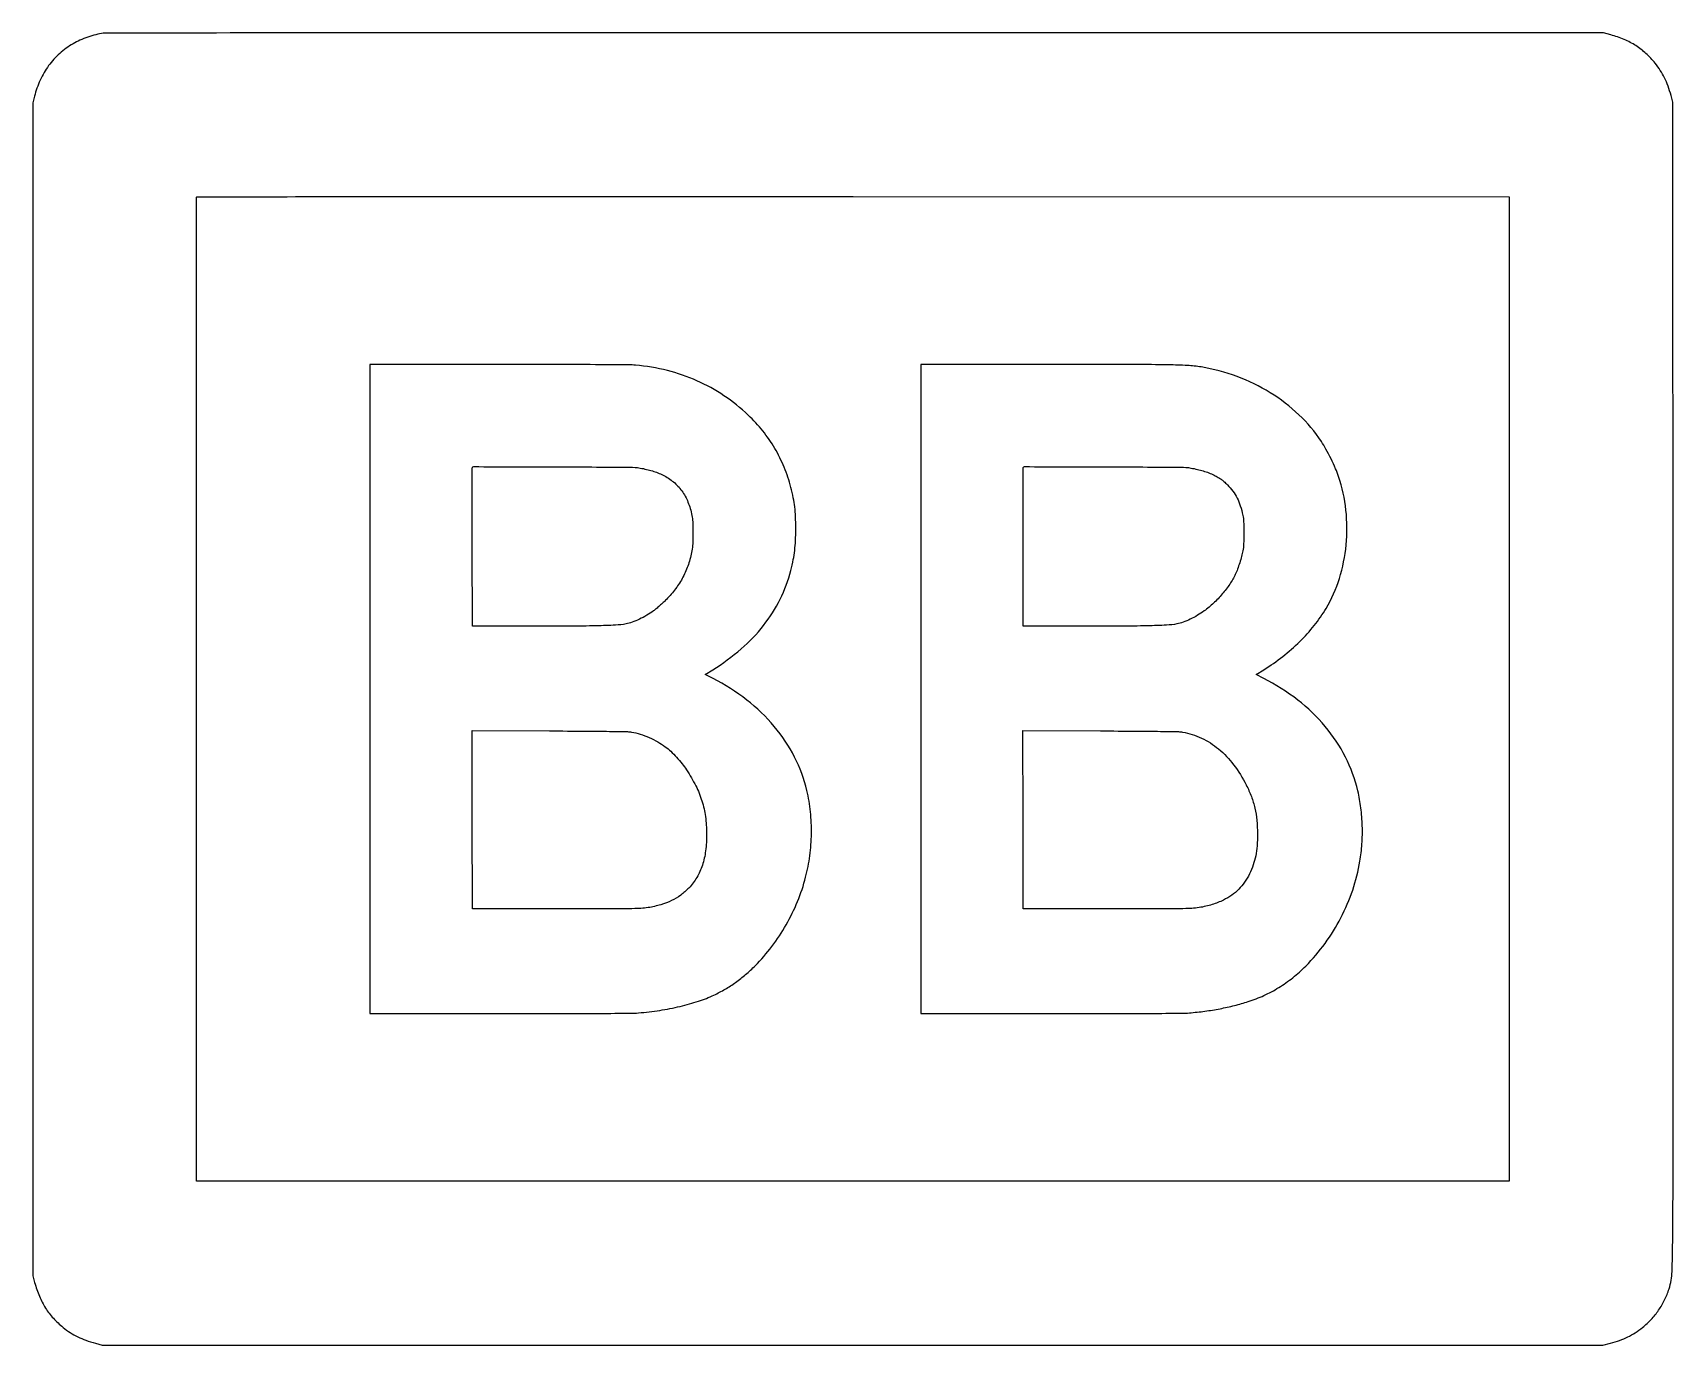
# Model space of a CAD drawing. Extents: x 0 to 2344, y 0 to 1875.
import ezdxf

# ---------------------------------------------------------------- set-up
doc = ezdxf.new("R2010")
doc.units = 0

msp = doc.modelspace()

# ---------------------------------------------------------------- linework, layer by layer
for points in [[(101.249683, 1873.93586, 0.029596), (90.687392, 1871.917735, 0.021073), (79.139836, 1868.470438, 0.020983), (67.848383, 1864.036167, 0.028115), (58.054715, 1859.031955, 0.050392), (38.910568, 1845.094355, 0.051819), (23.140026, 1827.727312, 0.050962), (11.06727, 1807.210732, 0.045852), (2.878845, 1783.943925), (0.5, 1774.5), (0.5, 937), (0.5, 99.5), (3.150568, 89.914907, 0.031826), (9.942808, 70.303911, 0.042167), (18.684763, 53.566687, 0.043709), (29.825483, 39.002103, 0.038422), (43.787743, 25.899477, 0.026009), (54.037005, 18.507373, 0.028671), (64.679365, 12.477372, 0.027278), (76.402614, 7.470579, 0.019828), (89.914907, 3.150568), (99.5, 0.5), (1171.5, 0.5), (2243.5, 0.5), (2254.226819, 3.297157, 0.021564), (2267.397618, 7.345465, 0.028621), (2278.9476, 12.209019, 0.029336), (2289.640015, 18.252294, 0.024603), (2300.224844, 25.845439, 0.037785), (2312.518451, 37.229699, 0.036557), (2323.107416, 50.454285, 0.036363), (2331.707503, 65.15266, 0.036478), (2338.077014, 80.926613, 0.071294), (2342.272052, 105.585871, 0.004893), (2343.434321, 176.557125, 0.001679), (2343.891035, 317.918669, 0.000045), (2343.75534, 942.641517), (2343.5, 1775.5), (2340.849432, 1785.085093, 0.019828), (2336.529421, 1798.597386, 0.027278), (2331.522628, 1810.320635, 0.028671), (2325.492627, 1820.962995, 0.026009), (2318.100523, 1831.212257, 0.038192), (2305.033231, 1845.149647, 0.043182), (2290.492621, 1856.317488, 0.042079), (2273.916549, 1865.042864, 0.033254), (2254.764395, 1871.687348), (2244.5, 1874.5), (1176, 1874.625291, 0.000071), (765.856351, 1874.614743, 0.000118), (419.535844, 1874.474454, 0.000004), (106.385021, 1874.270843, 0.032251)], [(2109.5, 937.5), (2109.5, 234.5), (1172, 234.5), (234.5, 234.5), (234.244473, 936.5, -0.000063), (234.180586, 1205.767759, -0.000105), (234.203346, 1432.654844, -0.000001), (234.267974, 1638.685838, -0.090807), (234.463292, 1639.750531, -0.311295), (235.544965, 1640.49799, -0.000009), (422.494966, 1640.700536, -0.000283), (684.12326, 1640.831564, -0.000051), (1172.218819, 1640.750531), (2109.5, 1640.5)], [(482, 937.5), (482, 474), (667.445532, 474, 0.000382), (749.463508, 474.062645, 0.000959), (809.265398, 474.268695, 0.000578), (854.690634, 474.564849, 0.018796), (865.695532, 475.063315, 0.017713), (896.065308, 478.672152, 0.019362), (925.205641, 484.349496, 0.020705), (951.57064, 491.718409, 0.032192), (973.5, 500.434272, 0.021479), (989.5265, 508.892668, 0.02253), (1004.506785, 518.571319, 0.022225), (1018.738211, 529.687664, 0.019743), (1032.52233, 542.452904, 0.034397), (1056.318675, 569.831715, 0.032189), (1076.718317, 600.806878, 0.032118), (1093.014879, 634.217499, 0.033862), (1104.569118, 668.862998, 0.030469), (1110.560101, 699.472079, 0.029566), (1112.865786, 730.892906, 0.029713), (1111.447108, 762.207694, 0.031552), (1106.316922, 792.5, 0.060585), (1088.724508, 840.416381, 0.056223), (1059.809331, 884.051848, 0.053713), (1020.516301, 921.843723, 0.046656), (972.248181, 952.466917), (960.996362, 958.212405), (971.748181, 964.911824, 0.038389), (1012.336842, 994.753068, 0.048612), (1044.494545, 1028.388581, 0.051501), (1068.125692, 1065.840543, 0.052794), (1083.369274, 1107.026463, 0.012585), (1086.848748, 1122.311595, 0.020237), (1088.953552, 1135.506288, 0.01924), (1090.048313, 1149.292545, 0.010083), (1090.402895, 1166.5, 0.010044), (1090.06433, 1183.727772, 0.019142), (1088.984761, 1197.537269, 0.020446), (1086.91306, 1210.608728, 0.013471), (1083.516118, 1225.450014, 0.035074), (1073.936438, 1254.158783, 0.03525), (1060.451022, 1281.196651, 0.035146), (1043.258529, 1306.145004, 0.03442), (1022.629768, 1328.625744, 0.042214), (987.866738, 1356.459067, 0.043472), (949.250923, 1377.749782, 0.042858), (907.018219, 1392.278028, 0.03882), (861.5, 1400.000579, 0.020942), (852.287543, 1400.448473, 0.000397), (804.260585, 1400.732258, 0.00087), (744.09355, 1400.935324, 0.000408), (666.25, 1400.999164), (482, 1401)], [(1269, 937.5), (1269, 474), (1454.445532, 474, 0.000382), (1536.463508, 474.062645, 0.000959), (1596.265398, 474.268695, 0.000578), (1641.690634, 474.564849, 0.018796), (1652.695532, 475.063315, 0.012956), (1674.874721, 477.485136, 0.013691), (1696.491641, 481.019216, 0.01408), (1717.273728, 485.613963, 0.015855), (1736.948319, 491.217327, 0.03063), (1759.320486, 499.905074, 0.030605), (1780.469885, 511.2631, 0.030143), (1800.369122, 525.298698, 0.027811), (1819.007168, 541.984013, 0.039183), (1846.588201, 574.28838, 0.037668), (1869.197766, 610.91351, 0.037714), (1886.032318, 650.469778, 0.039509), (1896.421471, 691.5, 0.026328), (1899.313481, 716.238818, 0.023404), (1899.752046, 742.141719, 0.023503), (1897.772076, 767.84894, 0.027247), (1893.418579, 792, 0.059542), (1875.666575, 840.36591, 0.05664), (1846.78269, 884.081853, 0.054148), (1807.485647, 921.850927, 0.046265), (1758.946426, 952.616265), (1747.996362, 958.212405), (1759.171904, 965.15053, 0.026879), (1786.153031, 983.981707, 0.028754), (1810.325969, 1005.2078, 0.029749), (1831.134575, 1028.308532, 0.034028), (1848.058048, 1052.743681, 0.059263), (1867.078233, 1095.413571, 0.051536), (1876.708339, 1143.426539, 0.050715), (1876.390982, 1193.180675, 0.053276), (1865.989806, 1241, 0.023364), (1861.675987, 1252.210193, 0.01104), (1855.127169, 1266.261117, 0.011057), (1847.880946, 1280.168448, 0.020817), (1841.328033, 1291, 0.056852), (1809.242971, 1329.147951, 0.05091), (1768.252537, 1360.711655, 0.049788), (1720.775927, 1383.937084, 0.049336), (1669.5, 1397.406563, 0.025778), (1649.997223, 1399.496371, 0.009648), (1622.492569, 1400.484415, 0.003813), (1574.403229, 1400.916536, 0.000339), (1453.25, 1400.999164), (1269, 1401)], [(868, 1253.113727, -0.013427), (877.369924, 1251.22072, -0.018841), (885.608239, 1248.994921, -0.019985), (893.26192, 1246.274453, -0.018629), (900.859073, 1242.893281, -0.059623), (915.813821, 1233.199915, -0.063434), (927.708892, 1220.428859, -0.060374), (936.459624, 1204.509247, -0.046552), (942.110711, 1185.5, -0.039653), (943.200459, 1176.201089, -0.009339), (943.493579, 1160.541712, -0.00956), (943.193551, 1144.820249, -0.035727), (942.112666, 1135, -0.036247), (937.056035, 1115.482823, -0.039421), (929.336315, 1097.464389, -0.039255), (918.850681, 1080.815399, -0.035367), (905.550352, 1065.379624, -0.009678), (901.08134, 1061.050374, -0.007055), (895.955416, 1056.406948, -0.007132), (890.968437, 1052.140603, -0.015551), (887, 1049.045936, -0.025005), (877.497913, 1042.803953, -0.021851), (866.990604, 1037.232916, -0.022672), (856.717257, 1032.907714, -0.042019), (848, 1030.50299, -0.034009), (833.131577, 1028.75263, -0.006348), (805.672822, 1027.750047, -0.005084), (766.661906, 1027.21821, -0.001731), (710, 1027.218054), (628.5, 1027.5), (628.242534, 1140, -0.000418), (628.179742, 1183.227718, -0.000685), (628.207331, 1219.837992, -0.000053), (628.280625, 1252.711048, -0.090668), (628.484244, 1253.810186, -0.311916), (630.365884, 1255.10322, -0.000069), (744.656446, 1254.786652, -0.000374), (853.627958, 1254.388248, -0.042047)], [(1655, 1253.113727, -0.013457), (1664.383166, 1251.217456, -0.018911), (1672.628566, 1248.987441, -0.02003), (1680.298667, 1246.256898, -0.018494), (1687.936734, 1242.854677, -0.012424), (1693.860872, 1239.763903, -0.029656), (1698.049784, 1237.108294, -0.028869), (1701.960506, 1233.932664, -0.01122), (1707.004303, 1229.11766, -0.037165), (1714.823923, 1220.054359, -0.041927), (1720.869702, 1210.276257, -0.03898), (1725.521866, 1199.023963, -0.025724), (1729.158413, 1185.5, -0.044748), (1730.212519, 1176.889213, -0.00818), (1730.469776, 1160.826411, -0.008698), (1730.183395, 1144.687057, -0.036047), (1729.140938, 1135, -0.02005), (1727.35539, 1126.991054, -0.012594), (1724.661239, 1117.782868, -0.012603), (1721.512851, 1108.739788, -0.020388), (1718.333578, 1101.241139, -0.038282), (1710.464241, 1087.442835, -0.027333), (1699.706593, 1073.276633, -0.02685), (1687.186076, 1060.045801, -0.032029), (1674, 1049.045936, -0.025005), (1664.497913, 1042.803953, -0.021851), (1653.990604, 1037.232916, -0.022672), (1643.717257, 1032.907714, -0.042019), (1635, 1030.50299, -0.034009), (1620.131577, 1028.75263, -0.006348), (1592.672822, 1027.750047, -0.005084), (1553.661906, 1027.21821, -0.001731), (1497, 1027.218054), (1415.5, 1027.5), (1415.242534, 1140, -0.000418), (1415.179742, 1183.227718, -0.000685), (1415.207331, 1219.837992, -0.000053), (1415.280625, 1252.711048, -0.090668), (1415.484244, 1253.810186, -0.311916), (1417.365884, 1255.10322, -0.000069), (1531.656446, 1254.786652, -0.000374), (1640.627958, 1254.388248, -0.042047)], [(856, 876.114764, -0.034658), (868.052452, 873.125188, -0.025012), (881.006533, 868.213081, -0.024937), (893.461931, 862.006022, -0.033481), (904.01339, 855.106253, -0.027711), (911.767134, 848.555876, -0.017375), (920.112869, 840.105595, -0.017163), (928.032977, 830.893068, -0.023072), (934.512223, 822, -0.029505), (947.577422, 799.418361, -0.040482), (956.379144, 777.673043, -0.041667), (961.391755, 755.299395, -0.034157), (963.077284, 730.848732, -0.030642), (961.587389, 706.344188, -0.048563), (957.020991, 685.831426, -0.054776), (949.141543, 668.446157, -0.056243), (937.732508, 653.35525, -0.044806), (926.170883, 643.183534, -0.045954), (913.075567, 635.33138, -0.042101), (897.755702, 629.492388, -0.02839), (879.5, 625.348183, -0.030737), (869.266159, 624.269585, -0.007362), (852.177152, 623.776767, -0.003218), (822.004972, 623.545331, -0.000308), (748.5, 623.5), (628.5, 623.5), (628.246179, 750.805699), (627.992358, 878.111398), (738.746179, 877.683861, -0.000597), (789.628299, 877.426645, -0.001783), (824.454678, 877.084792, -0.001105), (850.062129, 876.685515, -0.039033)], [(1643, 876.117056, -0.067239), (1670.051611, 867.517698, -0.062861), (1694.537019, 851.905521, -0.057992), (1715.982483, 829.421872, -0.044045), (1734.029799, 800.5, -0.028559), (1741.264257, 783.979173, -0.032579), (1746.207557, 767.444494, -0.031713), (1749.053883, 750.024947, -0.024646), (1750, 730.84218, -0.017757), (1749.382881, 713.470679, -0.031563), (1747.469112, 699.287748, -0.034951), (1743.967313, 686.49068, -0.028852), (1738.527641, 673.430781, -0.038406), (1731.61534, 661.609737, -0.044317), (1723.262533, 651.581063, -0.044149), (1713.243993, 643.151113, -0.037622), (1701.366511, 636.095027, -0.020831), (1693.513982, 632.595983, -0.019637), (1685.242982, 629.686422, -0.018541), (1676.318467, 627.294037, -0.014594), (1666.5, 625.348183, -0.030737), (1656.266159, 624.269585, -0.007362), (1639.177152, 623.776767, -0.003218), (1609.004972, 623.545331, -0.000308), (1535.5, 623.5), (1415.5, 623.5), (1415.246179, 750.805699), (1414.992358, 878.111398), (1525.746179, 877.683861, -0.000599), (1576.550181, 877.426881, -0.001776), (1611.403626, 877.084994, -0.001094), (1637.070127, 876.685832, -0.038962)]]:
    msp.add_lwpolyline(points, format="xyb", close=True)

doc.saveas('drawing.dxf')
